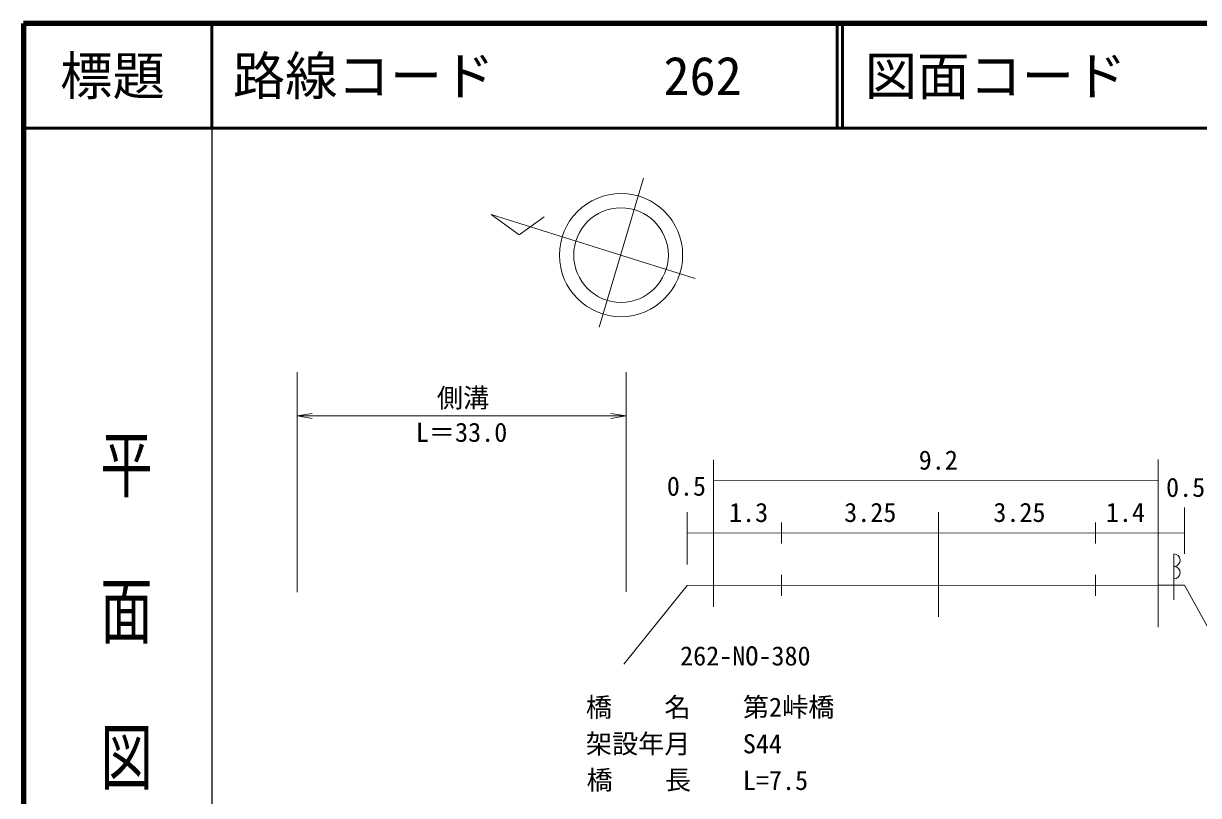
# Model space of a CAD drawing. Units: millimetres, scale not verified. Extents: x 40000 to 680000, y 20000 to 380000.
# Drawn here: x 40000 to 152264, y 306233 to 380000 of the extents above; entities that cross this region are included whole.
import ezdxf
from ezdxf.enums import TextEntityAlignment as Align

# ---------------------------------------------------------------- set-up
doc = ezdxf.new("R2010")
doc.units = ezdxf.units.MM
doc.header["$LTSCALE"] = 1000
for name, color, linetype, lineweight in [('M-BMK-SRVR', 3, 'Continuous', 13), ('M-STR-HTXT', 7, 'Continuous', 13), ('M-STR-STR1', 1, 'Continuous', 13), ('M-STR-STR3', 7, 'Continuous', 13), ('M-TTL', 2, 'Continuous', 140), ('M-TTL-BAND', 7, 'Continuous', 25), ('M-TTL-LINE', 7, 'Continuous', 50), ('M-TTL-TXT', 7, 'Continuous', 13)]:
    doc.layers.add(name, color=color, linetype=linetype, lineweight=lineweight)
doc.styles.add('@ＭＳ ゴシック', font='')
doc.styles.add('ＭＳ ゴシック', font='')
doc.styles.get('@ＭＳ ゴシック').set_extended_font_data('@MS Gothic')
doc.styles.get('ＭＳ ゴシック').set_extended_font_data('MS Gothic')

# ---------------------------------------------------------------- blocks, each defined once
blk = doc.blocks.new('open_arrow')
at = {"color": 0, "linetype": 'Continuous', "lineweight": -2}
blk.add_lwpolyline([(7.5, 1.25), (0, 0), (7.5, -1.25)], dxfattribs=at)

msp = doc.modelspace()

# ---------------------------------------------------------------- linework, layer by layer
at = {"layer": 'M-BMK-SRVR'}
for p, q in [((95017, 350997), (99231, 365230)), ((104159, 355621), (84696, 361740)), ((84696, 361740), (87352, 359794)), ((87352, 359794), (89744, 361538))]:
    msp.add_line(p, q, dxfattribs=at)
for radius in [5885, 4520]:
    msp.add_circle((97093, 357870), radius, dxfattribs=at)
at = {"layer": 'M-STR-HTXT'}
for p, q in [((105920, 338316), (105923, 324264)), ((148409, 338325), (148413, 322325)), ((105921, 336316), (148410, 336325)), ((150911, 329323), (150910, 333746)), ((103421, 333315), (103422, 328315)), ((112410, 332317), (112411, 330317)), ((127410, 333320), (127412, 323320)), ((142410, 332324), (142411, 330324)), ((103422, 331315), (150911, 331325)), ((149909, 324922), (149908, 329322)), ((112411, 327317), (112412, 325317)), ((142411, 327324), (142412, 325324)), ((103412, 326315), (97372, 318775)), ((103412, 326315), (148412, 326325)), ((148412, 326325), (150912, 326325)), ((150912, 326325), (153413, 321826))]:
    msp.add_line(p, q, dxfattribs=at)
for centre, start, end in [((149907, 328722), 275.32676, 89.92048), ((149907, 327527), 270.01196, 84.69715)]:
    msp.add_arc(centre, 600, start, end, dxfattribs=at)
at = {"layer": 'M-STR-STR3'}
for p, q in [((66152, 325676), (66147, 346689)), ((97570, 346696), (97574, 325682)), ((66148, 342501), (97570, 342507))]:
    msp.add_line(p, q, dxfattribs=at)
at = {"layer": 'M-TTL'}
for p, q in [((40000, 380000), (40000, 20000)), ((680000, 380000), (40000, 380000))]:
    msp.add_line(p, q, dxfattribs=at)
at = {"layer": 'M-TTL-BAND'}
msp.add_line((58000, 370000), (58000, 20000), dxfattribs=at)
at = {"layer": 'M-TTL-LINE'}
for p, q in [((58000, 380000), (58000, 370000)), ((117750, 380000), (117750, 370000)), ((118250, 380000), (118250, 370000)), ((40000, 370000), (680000, 370000))]:
    msp.add_line(p, q, dxfattribs=at)

# ---------------------------------------------------------------- block references
at = {"layer": 'M-STR-STR3', "xscale": 193, "yscale": 193}
msp.add_blockref('open_arrow', (66148, 342501), dxfattribs=at)
at = {"layer": 'M-STR-STR3', "xscale": 193, "yscale": 193, "rotation": 180}
msp.add_blockref('open_arrow', (97570, 342507), dxfattribs=at)

# ---------------------------------------------------------------- texts
at = {"layer": 'M-STR-HTXT', "style": 'ＭＳ ゴシック'}
for s, p in [('9.2', (125534, 336820)), ('0.5', (101469, 334329)), ('0.5', (149165, 334216)), ('1.3', (107411, 331816)), ('3.25', (118411, 331819)), ('3.25', (132661, 331822)), ('1.4', (143411, 331824))]:
    msp.add_text(s, height=1833, rotation=0.012, dxfattribs=at).set_placement(p, align=Align.BOTTOM_LEFT)
at = {"layer": 'M-STR-STR1', "style": 'ＭＳ ゴシック'}
for s, p in [('262-NO-380', (102733, 318106)), ('橋\u3000\u3000名', (93728, 313206)), ('第2峠橋', (108728, 313209)), ('架設年月', (93728, 309706)), ('S44', (108728, 309709)), ('橋\u3000  長', (93797, 306257)), ('L=7.5', (108729, 306209))]:
    msp.add_text(s, height=1833, rotation=0.012, dxfattribs=at).set_placement(p, align=Align.BOTTOM_LEFT)
at = {"layer": 'M-STR-STR3', "style": 'ＭＳ ゴシック'}
for s, p in [('側溝', (79494, 342762)), ('L＝33.0', (77486, 339473))]:
    msp.add_text(s, height=1833, rotation=0.012, dxfattribs=at).set_placement(p, align=Align.BOTTOM_LEFT)
at = {"layer": 'M-TTL-BAND', "style": '@ＭＳ ゴシック', "width": 1.4}
msp.add_text('平  面  図', height=3666, rotation=270, dxfattribs=at).set_placement((49777, 306475), align=Align.MIDDLE_RIGHT)
at = {"layer": 'M-TTL-TXT', "style": 'ＭＳ ゴシック'}
msp.add_text('標題', height=3666, dxfattribs=at).set_placement((48500, 375000), align=Align.MIDDLE_CENTER)
for s, p in [('路線コード', (60000, 375000)), ('262', (101142, 375000)), ('図面コード', (120380, 375000))]:
    msp.add_text(s, height=3666, dxfattribs=at).set_placement(p, align=Align.MIDDLE_LEFT)

doc.saveas('drawing.dxf')
